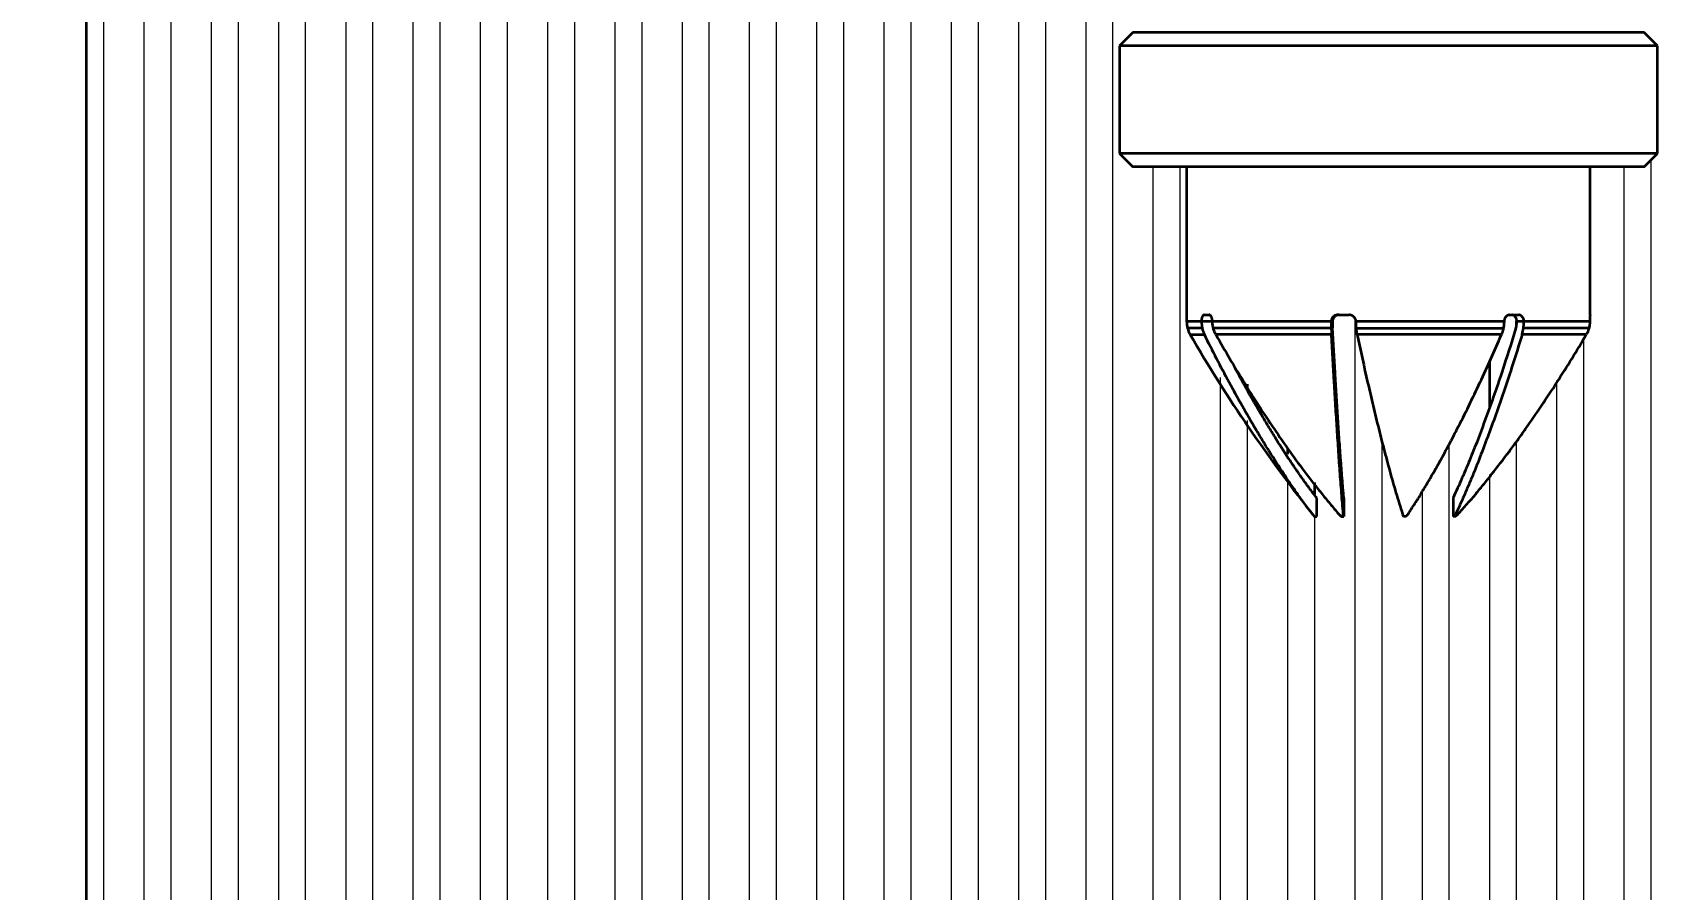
# Model space of a CAD drawing. Header units: millimetres. Extents: x 101 to 1819, y 134 to 1482.
# Drawn here: x 279.7 to 400.5, y 1162.1 to 1225.8 of the extents above; entities that cross this region are included whole.
import ezdxf

# ---------------------------------------------------------------- set-up
doc = ezdxf.new("R2010")
doc.units = ezdxf.units.MM
doc.layers.add('1', color=7, linetype='Continuous', lineweight=18)
doc.layers.add('尺寸线层', color=3, linetype='Continuous', lineweight=18)
doc.styles.add('HZ', font='', dxfattribs={"width": 0.8})
doc.styles.get('HZ').set_extended_font_data('宋体')
doc.dimstyles.new('JP20', dxfattribs={"dimtxt": 20, "dimasz": 18, "dimexe": 0.18, "dimexo": 0.0625, "dimgap": 0.09, "dimtad": 1, "dimdec": 1, "dimzin": 12, "dimdsep": 46, "dimtxsty": 'HZ', "dimcen": 0.09, "dimdle": 36, "dimclrd": 136, "dimclre": 4, "dimclrt": 6, "dimadec": 0, "dimazin": 0, "dimtfac": 1, "dimtdec": 1, "dimtmove": 0, "dimatfit": 3, "dimfxl": 1, "dimtolj": 1, "dimarcsym": 0})

# ---------------------------------------------------------------- blocks, each defined once
blk = doc.blocks.new('*X10')
at = {"layer": 'Defpoints', "color": 0}
for p in [(391.99, 1350.1), (123.92, 893.1), (310.86, 893.1)]:
    blk.add_point(p, dxfattribs=at)
at = {"layer": '尺寸线层', "color": 4, "linetype": 'Continuous', "lineweight": -2}
for p, q in [((391.93, 1350.1), (123.74, 1350.1)), ((310.79, 893.1), (123.74, 893.1))]:
    blk.add_line(p, q, dxfattribs=at)
at = {"layer": '尺寸线层', "color": 136, "linetype": 'Continuous', "lineweight": -2}
blk.add_line((123.92, 1332.1), (123.92, 911.1), dxfattribs=at)
at = {"layer": '尺寸线层', "color": 136}
for points in [[(126.92, 1332.1), (120.92, 1332.1), (123.92, 1350.1)], [(120.92, 911.1), (126.92, 911.1), (123.92, 893.1)]]:
    blk.add_solid(points, dxfattribs=at)
at = {"layer": '尺寸线层', "color": 6, "insert": (113.83, 1121.6), "char_height": 20, "attachment_point": 5, "rotation": 90, "style": 'HZ', "bg_fill": 3, "box_fill_scale": 1.1, "bg_fill_color": 256, "bg_fill_true_color": 13158600, "bg_fill_transparency": 0}
blk.add_mtext('\\A1;457', dxfattribs=at)
blk = doc.blocks.new('*X12')
at = {"layer": 'Defpoints', "color": 0}
for p in [(167.38, 1339.2), (299.72, 1339.2), (270.45, 925.1)]:
    blk.add_point(p, dxfattribs=at)
at = {"layer": '尺寸线层', "color": 4, "linetype": 'Continuous', "lineweight": -2}
for p, q in [((299.66, 1339.2), (167.2, 1339.2)), ((270.39, 925.1), (167.2, 925.1))]:
    blk.add_line(p, q, dxfattribs=at)
at = {"layer": '尺寸线层', "color": 136, "linetype": 'Continuous', "lineweight": -2}
blk.add_line((167.38, 943.1), (167.38, 1321.2), dxfattribs=at)
at = {"layer": '尺寸线层', "color": 136}
for points in [[(170.38, 1321.2), (164.38, 1321.2), (167.38, 1339.2)], [(164.38, 943.1), (170.38, 943.1), (167.38, 925.1)]]:
    blk.add_solid(points, dxfattribs=at)
at = {"layer": '尺寸线层', "color": 6, "insert": (157.29, 1132.15), "char_height": 20, "attachment_point": 5, "rotation": 90, "style": 'HZ', "bg_fill": 3, "box_fill_scale": 1.1, "bg_fill_color": 256, "bg_fill_true_color": 13158600, "bg_fill_transparency": 0}
blk.add_mtext('\\A1;414', dxfattribs=at)

msp = doc.modelspace()

# ---------------------------------------------------------------- linework, layer by layer
at = {"layer": '1', "color": 0, "linetype": 'Continuous', "lineweight": 15}
for p, q in [((284.99, 1298.09), (284.99, 1007.45)), ((287.99, 1298.09), (287.99, 1007.92)), ((289.99, 1298.09), (289.99, 1008.18)), ((292.99, 1298.09), (292.99, 1008.48)), ((294.99, 1298.09), (294.99, 1008.64)), ((297.99, 1298.09), (297.99, 1008.78)), ((299.99, 1298.09), (299.99, 1008.83)), ((302.99, 1298.09), (302.99, 1008.8)), ((304.99, 1298.09), (304.99, 1008.74)), ((307.99, 1298.09), (307.99, 1008.54)), ((309.99, 1298.09), (309.99, 1008.36)), ((329.99, 1298.1), (329.99, 1004.08)), ((332.99, 1298.09), (332.99, 1003.03)), ((334.99, 1298.09), (334.99, 1002.27)), ((337.99, 1298.09), (337.99, 1001.03)), ((339.99, 1298.09), (339.99, 1000.14)), ((342.99, 1298.09), (342.99, 998.74)), ((344.99, 1298.09), (344.99, 997.75)), ((347.99, 1298.09), (347.99, 996.19)), ((327.99, 1296.46), (327.99, 1004.72)), ((324.99, 1291.76), (324.99, 1005.58)), ((322.99, 1288.57), (322.99, 1006.11)), ((312.99, 1282.7), (312.99, 1008.01)), ((314.99, 1280.72), (314.99, 1007.71)), ((319.99, 1280.87), (319.99, 1006.79)), ((317.99, 1280.16), (317.99, 1007.2)), ((349.99, 1247.97), (349.99, 995.12)), ((352.99, 1240.07), (352.99, 993.44)), ((354.99, 1236.86), (354.99, 1102.92)), ((357.99, 1233.24), (357.99, 1102.92)), ((359.99, 1231.34), (359.99, 1102.92)), ((399.99, 1216.29), (399.99, 1102.92)), ((362.99, 1215.79), (362.99, 1102.92)), ((364.99, 1215.79), (364.99, 1102.92)), ((397.99, 1215.79), (397.99, 1102.92)), ((377.99, 1204.36), (377.99, 1130.8)), ((394.99, 1203.02), (394.99, 1130.8)), ((367.99, 1200.13), (367.99, 1102.92)), ((392.99, 1199.91), (392.99, 1130.8)), ((369.99, 1196.94), (369.99, 1102.92)), ((379.99, 1195.49), (379.99, 1130.8)), ((384.99, 1195.26), (384.99, 1130.8)), ((389.99, 1195.45), (389.99, 1130.8)), ((372.99, 1192.52), (372.99, 1130.8)), ((387.99, 1192.93), (387.99, 1130.8)), ((382.99, 1191.81), (382.99, 1130.8)), ((374.99, 1189.79), (374.99, 1130.8))]:
    msp.add_line(p, q, dxfattribs=at)
at = {"layer": '1', "color": 0, "linetype": 'Continuous', "lineweight": 35}
for p, q in [((361.49, 1225.8), (360.49, 1224.8)), ((360.49, 1224.8), (360.49, 1216.8)), ((400.49, 1224.8), (360.49, 1224.8)), ((399.49, 1225.8), (361.49, 1225.8)), ((400.49, 1224.8), (399.49, 1225.8)), ((400.49, 1216.8), (400.49, 1224.8)), ((360.49, 1216.8), (361.49, 1215.8)), ((400.49, 1216.8), (360.49, 1216.8)), ((399.49, 1215.8), (400.49, 1216.8)), ((399.49, 1215.8), (361.49, 1215.8)), ((365.49, 1215.8), (365.49, 1204.33)), ((395.49, 1204.8), (395.49, 1215.8)), ((365.49, 1204.33), (366.59, 1204.33)), ((367.41, 1204.3), (366.59, 1204.3)), ((366.79, 1204.8), (367.17, 1204.8)), ((367.41, 1204.33), (376.24, 1204.33)), ((376.33, 1204.3), (376.24, 1204.3)), ((376.73, 1204.8), (377.58, 1204.8)), ((378.08, 1204.33), (389.08, 1204.33)), ((389.49, 1204.8), (390.18, 1204.8)), ((389.99, 1204.36), (389.99, 1203.92)), ((390.56, 1204.3), (390.04, 1204.3)), ((390.56, 1204.33), (395.46, 1204.33)), ((395.49, 1204.8), (395.48, 1204.8)), ((366.65, 1203.8), (365.58, 1203.8)), ((365.76, 1203.33), (366.82, 1203.33)), ((376.24, 1203.8), (367.48, 1203.8)), ((376.26, 1203.33), (367.67, 1203.33)), ((378.1, 1203.8), (389.03, 1203.8)), ((388.89, 1203.33), (378.17, 1203.33)), ((395.19, 1203.33), (390.42, 1203.33)), ((395.38, 1203.8), (390.52, 1203.8)), ((387.99, 1201.41), (387.99, 1197.97)), ((369.99, 1199.64), (369.99, 1199.33)), ((372.99, 1194.9), (372.99, 1194.45)), ((374.99, 1192.34), (374.99, 1191.45)), ((375.16, 1189.8), (375.16, 1191.19)), ((377.17, 1191.19), (377.17, 1189.8)), ((385.29, 1191.19), (385.29, 1189.8)), ((374.99, 1189.8), (375.16, 1189.8)), ((376.97, 1189.8), (377.17, 1189.8)), ((381.82, 1189.8), (381.6, 1189.8)), ((385.49, 1189.8), (385.29, 1189.8))]:
    msp.add_line(p, q, dxfattribs=at)
for centre, radius, start, end in [((367.49, 1204.33), 2, 180, 210.0747), ((461.99, 1259.05), 111.2, 210.0747, 218.5227)]:
    msp.add_arc(centre, radius, start, end, dxfattribs=at)
for points, knots in [([(366.79, 1204.8), (366.78, 1204.8), (366.76, 1204.79), (366.75, 1204.78), (366.74, 1204.78), (366.73, 1204.77), (366.72, 1204.77), (366.7, 1204.75), (366.69, 1204.74), (366.68, 1204.71), (366.67, 1204.7), (366.66, 1204.68), (366.66, 1204.67), (366.64, 1204.64), (366.64, 1204.62), (366.62, 1204.58), (366.62, 1204.57), (366.62, 1204.54), (366.61, 1204.53), (366.6, 1204.48), (366.6, 1204.45), (366.6, 1204.41), (366.59, 1204.39), (366.59, 1204.36), (366.59, 1204.35), (366.59, 1204.33)], [0, 0, 0, 0, 0.0676524, 0.0676524, 0.1014785, 0.1014785, 0.1353047, 0.1353047, 0.2029571, 0.2029571, 0.2367832, 0.2367832, 0.2706094, 0.2706094, 0.3382618, 0.3382618, 0.3720879, 0.3720879, 0.4059141, 0.4059141, 0.4735665, 0.4735665, 0.5073926, 0.5073926, 0.5412188, 0.5412188, 0.5412188, 0.5412188]), ([(366.59, 1204.3), (366.59, 1204.21), (366.6, 1204.13), (366.62, 1203.96), (366.63, 1203.88), (366.66, 1203.75), (366.67, 1203.71), (366.69, 1203.65), (366.7, 1203.63), (366.71, 1203.59), (366.72, 1203.57), (366.75, 1203.48), (366.78, 1203.4), (366.82, 1203.33)], [0, 0, 0, 0, 0.250594, 0.250594, 0.501187, 0.501187, 0.626484, 0.626484, 0.689133, 0.689133, 0.751781, 0.751781, 1.002375, 1.002375, 1.002375, 1.002375]), ([(367.41, 1204.33), (367.41, 1204.36), (367.41, 1204.39), (367.4, 1204.44), (367.4, 1204.45), (367.39, 1204.48), (367.39, 1204.5), (367.38, 1204.54), (367.37, 1204.57), (367.36, 1204.6), (367.35, 1204.62), (367.34, 1204.64), (367.34, 1204.65), (367.32, 1204.68), (367.31, 1204.7), (367.29, 1204.73), (367.28, 1204.73), (367.27, 1204.75), (367.26, 1204.76), (367.24, 1204.77), (367.23, 1204.78), (367.21, 1204.79), (367.2, 1204.79), (367.18, 1204.79), (367.18, 1204.8), (367.17, 1204.8)], [0, 0, 0, 0, 0.0704987, 0.0704987, 0.105748, 0.105748, 0.1409973, 0.1409973, 0.211496, 0.211496, 0.2467453, 0.2467453, 0.2819947, 0.2819947, 0.3524933, 0.3524933, 0.3877426, 0.3877426, 0.422992, 0.422992, 0.4934906, 0.4934906, 0.52874, 0.52874, 0.5639893, 0.5639893, 0.5639893, 0.5639893]), ([(367.67, 1203.33), (367.63, 1203.4), (367.56, 1203.55), (367.5, 1203.71), (367.47, 1203.83), (367.46, 1203.87), (367.45, 1203.94), (367.44, 1203.96), (367.44, 1204), (367.43, 1204.02), (367.42, 1204.13), (367.41, 1204.21), (367.41, 1204.3)], [0, 0, 0, 0, 0.253069, 0.506138, 0.506138, 0.632672, 0.632672, 0.695939, 0.695939, 0.759207, 0.759207, 1.012275, 1.012275, 1.012275, 1.012275]), ([(376.73, 1204.8), (376.69, 1204.8), (376.66, 1204.79), (376.62, 1204.78), (376.61, 1204.78), (376.58, 1204.77), (376.56, 1204.77), (376.52, 1204.75), (376.49, 1204.74), (376.45, 1204.71), (376.44, 1204.7), (376.42, 1204.68), (376.4, 1204.67), (376.37, 1204.64), (376.35, 1204.62), (376.32, 1204.58), (376.31, 1204.57), (376.3, 1204.54), (376.29, 1204.53), (376.27, 1204.48), (376.26, 1204.45), (376.25, 1204.41), (376.25, 1204.39), (376.24, 1204.36), (376.24, 1204.35), (376.24, 1204.33)], [0, 0, 0, 0, 0.0928188, 0.0928188, 0.1392282, 0.1392282, 0.1856375, 0.1856375, 0.2784563, 0.2784563, 0.3248657, 0.3248657, 0.3712751, 0.3712751, 0.4640939, 0.4640939, 0.5105032, 0.5105032, 0.5569126, 0.5569126, 0.6497314, 0.6497314, 0.6961408, 0.6961408, 0.7425502, 0.7425502, 0.7425502, 0.7425502]), ([(376.24, 1204.3), (376.24, 1204.21), (376.24, 1204.13), (376.24, 1203.96), (376.24, 1203.88), (376.24, 1203.75), (376.24, 1203.71), (376.25, 1203.65), (376.25, 1203.63), (376.25, 1203.59), (376.25, 1203.57), (376.25, 1203.48), (376.26, 1203.4), (376.26, 1203.33)], [0, 0, 0, 0, 0.2419992, 0.2419992, 0.4839984, 0.4839984, 0.604998, 0.604998, 0.6654978, 0.6654978, 0.7259976, 0.7259976, 0.9679968, 0.9679968, 0.9679968, 0.9679968]), ([(376.82, 1204.8), (376.79, 1204.8), (376.76, 1204.79), (376.71, 1204.78), (376.7, 1204.78), (376.67, 1204.77), (376.65, 1204.77), (376.61, 1204.75), (376.58, 1204.74), (376.55, 1204.71), (376.53, 1204.7), (376.51, 1204.68), (376.5, 1204.67), (376.46, 1204.64), (376.44, 1204.62), (376.42, 1204.58), (376.41, 1204.57), (376.39, 1204.54), (376.38, 1204.53), (376.36, 1204.48), (376.35, 1204.45), (376.34, 1204.41), (376.34, 1204.39), (376.33, 1204.36), (376.33, 1204.35), (376.33, 1204.33)], [0, 0, 0, 0, 0.0927602, 0.0927602, 0.1391403, 0.1391403, 0.1855204, 0.1855204, 0.2782805, 0.2782805, 0.3246606, 0.3246606, 0.3710407, 0.3710407, 0.4638009, 0.4638009, 0.510181, 0.510181, 0.5565611, 0.5565611, 0.6493213, 0.6493213, 0.6957014, 0.6957014, 0.7420815, 0.7420815, 0.7420815, 0.7420815]), ([(376.33, 1204.3), (376.33, 1204.25), (376.33, 1204.17), (376.33, 1204.09), (376.33, 1204.03), (376.33, 1204.02), (376.33, 1203.98), (376.34, 1203.96), (376.34, 1203.9), (376.34, 1203.86), (376.34, 1203.83)], [0, 0, 0, 0, 0.1166645, 0.233329, 0.233329, 0.2916612, 0.2916612, 0.3499934, 0.3499934, 0.4666579, 0.4666579, 0.4666579, 0.4666579]), ([(378.08, 1204.33), (378.07, 1204.36), (378.07, 1204.39), (378.06, 1204.44), (378.05, 1204.45), (378.04, 1204.48), (378.04, 1204.5), (378.01, 1204.54), (378, 1204.57), (377.97, 1204.6), (377.96, 1204.62), (377.94, 1204.64), (377.93, 1204.65), (377.89, 1204.68), (377.87, 1204.7), (377.83, 1204.73), (377.82, 1204.73), (377.79, 1204.75), (377.77, 1204.76), (377.73, 1204.77), (377.7, 1204.78), (377.66, 1204.79), (377.64, 1204.79), (377.61, 1204.79), (377.59, 1204.8), (377.58, 1204.8)], [0, 0, 0, 0, 0.0937812, 0.0937812, 0.1406718, 0.1406718, 0.1875624, 0.1875624, 0.2813436, 0.2813436, 0.3282342, 0.3282342, 0.3751248, 0.3751248, 0.468906, 0.468906, 0.5157966, 0.5157966, 0.5626872, 0.5626872, 0.6564684, 0.6564684, 0.7033589, 0.7033589, 0.7502495, 0.7502495, 0.7502495, 0.7502495]), ([(378.17, 1203.33), (378.16, 1203.4), (378.13, 1203.55), (378.11, 1203.71), (378.1, 1203.83), (378.1, 1203.87), (378.09, 1203.94), (378.09, 1203.96), (378.09, 1204), (378.09, 1204.02), (378.08, 1204.13), (378.08, 1204.21), (378.08, 1204.3)], [0, 0, 0, 0, 0.2434656, 0.4869312, 0.4869312, 0.608664, 0.608664, 0.6695304, 0.6695304, 0.7303968, 0.7303968, 0.9738624, 0.9738624, 0.9738624, 0.9738624]), ([(389.08, 1204.3), (389.08, 1204.21), (389.08, 1204.13), (389.06, 1203.96), (389.05, 1203.88), (389.02, 1203.75), (389.01, 1203.71), (389, 1203.65), (388.99, 1203.63), (388.98, 1203.59), (388.97, 1203.57), (388.94, 1203.48), (388.92, 1203.4), (388.89, 1203.33)], [0, 0, 0, 0, 0.2484481, 0.2484481, 0.4968961, 0.4968961, 0.6211202, 0.6211202, 0.6832322, 0.6832322, 0.7453442, 0.7453442, 0.9937923, 0.9937923, 0.9937923, 0.9937923]), ([(389.49, 1204.8), (389.47, 1204.8), (389.44, 1204.79), (389.41, 1204.78), (389.39, 1204.78), (389.37, 1204.77), (389.36, 1204.77), (389.32, 1204.75), (389.3, 1204.74), (389.27, 1204.71), (389.26, 1204.7), (389.24, 1204.68), (389.23, 1204.67), (389.2, 1204.64), (389.18, 1204.62), (389.16, 1204.58), (389.15, 1204.57), (389.14, 1204.54), (389.13, 1204.53), (389.11, 1204.48), (389.1, 1204.45), (389.09, 1204.41), (389.09, 1204.39), (389.09, 1204.36), (389.09, 1204.35), (389.08, 1204.33)], [0, 0, 0, 0, 0.0852344, 0.0852344, 0.1278515, 0.1278515, 0.1704687, 0.1704687, 0.2557031, 0.2557031, 0.2983203, 0.2983203, 0.3409375, 0.3409375, 0.4261718, 0.4261718, 0.468789, 0.468789, 0.5114062, 0.5114062, 0.5966406, 0.5966406, 0.6392577, 0.6392577, 0.6818749, 0.6818749, 0.6818749, 0.6818749]), ([(390.04, 1204.33), (390.03, 1204.36), (390.03, 1204.39), (390.02, 1204.44), (390.02, 1204.45), (390.01, 1204.48), (390, 1204.5), (389.99, 1204.54), (389.98, 1204.57), (389.96, 1204.6), (389.95, 1204.62), (389.93, 1204.64), (389.92, 1204.65), (389.9, 1204.68), (389.88, 1204.7), (389.85, 1204.73), (389.84, 1204.73), (389.82, 1204.75), (389.81, 1204.76), (389.77, 1204.77), (389.75, 1204.78), (389.72, 1204.79), (389.71, 1204.79), (389.68, 1204.79), (389.67, 1204.8), (389.66, 1204.8)], [0, 0, 0, 0, 0.0824177, 0.0824177, 0.1236265, 0.1236265, 0.1648354, 0.1648354, 0.2472531, 0.2472531, 0.2884619, 0.2884619, 0.3296707, 0.3296707, 0.4120884, 0.4120884, 0.4532973, 0.4532973, 0.4945061, 0.4945061, 0.5769238, 0.5769238, 0.6181326, 0.6181326, 0.6593415, 0.6593415, 0.6593415, 0.6593415]), ([(389.97, 1203.83), (389.98, 1203.86), (390, 1203.94), (390.01, 1204.01), (390.02, 1204.07), (390.02, 1204.09), (390.03, 1204.13), (390.03, 1204.15), (390.03, 1204.21), (390.03, 1204.25), (390.04, 1204.3)], [0, 0, 0, 0, 0.1182995, 0.236599, 0.236599, 0.2957487, 0.2957487, 0.3548985, 0.3548985, 0.473198, 0.473198, 0.473198, 0.473198]), ([(390.56, 1204.33), (390.56, 1204.36), (390.55, 1204.39), (390.55, 1204.44), (390.54, 1204.45), (390.53, 1204.48), (390.53, 1204.5), (390.51, 1204.54), (390.5, 1204.57), (390.48, 1204.6), (390.47, 1204.62), (390.46, 1204.64), (390.45, 1204.65), (390.42, 1204.68), (390.4, 1204.7), (390.37, 1204.73), (390.36, 1204.73), (390.34, 1204.75), (390.33, 1204.76), (390.3, 1204.77), (390.27, 1204.78), (390.24, 1204.79), (390.23, 1204.79), (390.2, 1204.79), (390.19, 1204.8), (390.18, 1204.8)], [0, 0, 0, 0, 0.0827258, 0.0827258, 0.1240887, 0.1240887, 0.1654516, 0.1654516, 0.2481774, 0.2481774, 0.2895404, 0.2895404, 0.3309033, 0.3309033, 0.4136291, 0.4136291, 0.454992, 0.454992, 0.4963549, 0.4963549, 0.5790807, 0.5790807, 0.6204436, 0.6204436, 0.6618065, 0.6618065, 0.6618065, 0.6618065]), ([(390.42, 1203.33), (390.44, 1203.4), (390.48, 1203.55), (390.51, 1203.71), (390.53, 1203.83), (390.53, 1203.87), (390.54, 1203.94), (390.54, 1203.96), (390.55, 1204), (390.55, 1204.02), (390.56, 1204.13), (390.56, 1204.21), (390.56, 1204.3)], [0, 0, 0, 0, 0.2452515, 0.490503, 0.490503, 0.6131287, 0.6131287, 0.6744416, 0.6744416, 0.7357545, 0.7357545, 0.9810059, 0.9810059, 0.9810059, 0.9810059]), ([(395.46, 1204.3), (395.46, 1204.21), (395.45, 1204.13), (395.43, 1203.96), (395.41, 1203.88), (395.37, 1203.75), (395.36, 1203.71), (395.34, 1203.65), (395.33, 1203.63), (395.32, 1203.59), (395.31, 1203.57), (395.27, 1203.48), (395.23, 1203.4), (395.19, 1203.33)], [0, 0, 0, 0, 0.253998, 0.253998, 0.507996, 0.507996, 0.634995, 0.634995, 0.698494, 0.698494, 0.761993, 0.761993, 1.015991, 1.015991, 1.015991, 1.015991]), ([(395.48, 1204.8), (395.48, 1204.8), (395.48, 1204.79), (395.48, 1204.78), (395.48, 1204.78), (395.48, 1204.77), (395.48, 1204.77), (395.47, 1204.75), (395.47, 1204.74), (395.47, 1204.71), (395.47, 1204.7), (395.47, 1204.68), (395.47, 1204.67), (395.47, 1204.64), (395.47, 1204.62), (395.46, 1204.58), (395.46, 1204.57), (395.46, 1204.54), (395.46, 1204.53), (395.46, 1204.48), (395.46, 1204.45), (395.46, 1204.41), (395.46, 1204.39), (395.46, 1204.36), (395.46, 1204.35), (395.46, 1204.33)], [0, 0, 0, 0, 0.0583308, 0.0583308, 0.0874962, 0.0874962, 0.1166616, 0.1166616, 0.1749924, 0.1749924, 0.2041578, 0.2041578, 0.2333232, 0.2333232, 0.2916541, 0.2916541, 0.3208195, 0.3208195, 0.3499849, 0.3499849, 0.4083157, 0.4083157, 0.4374811, 0.4374811, 0.4666465, 0.4666465, 0.4666465, 0.4666465]), ([(374.99, 1189.8), (374.79, 1190.05), (374.59, 1190.31), (374.21, 1190.83), (374.01, 1191.09), (373.64, 1191.62), (373.45, 1191.89), (373.08, 1192.43), (372.9, 1192.7), (372.36, 1193.52), (372, 1194.07), (371.48, 1194.9), (371.3, 1195.18), (370.96, 1195.75), (370.79, 1196.03), (370.28, 1196.88), (369.95, 1197.45), (369.3, 1198.61), (368.97, 1199.19), (368.02, 1200.94), (367.41, 1202.13), (366.82, 1203.33)], [0, 0, 0, 0, 0.989474, 0.989474, 1.978948, 1.978948, 2.968422, 2.968422, 3.957896, 3.957896, 5.936844, 5.936844, 6.926318, 6.926318, 7.915792, 7.915792, 9.894741, 9.894741, 11.873689, 11.873689, 15.831585, 15.831585, 15.831585, 15.831585]), ([(367.67, 1203.33), (368.35, 1202.12), (369.05, 1200.94), (370.13, 1199.18), (370.49, 1198.6), (371.23, 1197.45), (371.61, 1196.88), (372.38, 1195.75), (372.77, 1195.19), (373.56, 1194.07), (373.97, 1193.52), (374.59, 1192.7), (374.79, 1192.43), (375.22, 1191.89), (375.43, 1191.63), (375.86, 1191.1), (376.08, 1190.83), (376.52, 1190.31), (376.74, 1190.05), (376.97, 1189.8)], [0, 0, 0, 0, 4.112046, 4.112046, 6.168069, 6.168069, 8.224092, 8.224092, 10.280115, 10.280115, 12.336138, 12.336138, 13.364149, 13.364149, 14.392161, 14.392161, 15.420172, 15.420172, 16.448184, 16.448184, 16.448184, 16.448184]), ([(377.15, 1189.8), (377.13, 1190.05), (377.1, 1190.31), (377.06, 1190.83), (377.04, 1191.09), (377, 1191.62), (376.98, 1191.89), (376.94, 1192.43), (376.92, 1192.7), (376.86, 1193.52), (376.82, 1194.07), (376.77, 1194.9), (376.75, 1195.18), (376.71, 1195.75), (376.69, 1196.03), (376.64, 1196.88), (376.6, 1197.45), (376.53, 1198.61), (376.49, 1199.19), (376.39, 1200.94), (376.33, 1202.13), (376.26, 1203.33)], [0, 0, 0, 0, 0.847621, 0.847621, 1.695242, 1.695242, 2.542863, 2.542863, 3.390484, 3.390484, 5.085725, 5.085725, 5.933346, 5.933346, 6.780967, 6.780967, 8.476209, 8.476209, 10.171451, 10.171451, 13.561934, 13.561934, 13.561934, 13.561934]), ([(377.17, 1191.19), (377.15, 1191.43), (377.13, 1191.67), (377.09, 1192.16), (377.07, 1192.4), (377.03, 1192.9), (377.01, 1193.15), (376.97, 1193.65), (376.96, 1193.9), (376.9, 1194.67), (376.86, 1195.19), (376.81, 1195.97), (376.79, 1196.23), (376.76, 1196.76), (376.74, 1197.02), (376.69, 1197.81), (376.66, 1198.35), (376.59, 1199.43), (376.56, 1199.97), (376.46, 1201.6), (376.4, 1202.71), (376.34, 1203.83)], [0, 0, 0, 0, 0.791558, 0.791558, 1.583116, 1.583116, 2.374673, 2.374673, 3.166231, 3.166231, 4.749347, 4.749347, 5.540905, 5.540905, 6.332463, 6.332463, 7.915578, 7.915578, 9.498694, 9.498694, 12.664925, 12.664925, 12.664925, 12.664925]), ([(378.17, 1203.33), (378.42, 1202.12), (378.68, 1200.94), (379.08, 1199.18), (379.21, 1198.6), (379.49, 1197.45), (379.63, 1196.88), (379.91, 1195.75), (380.05, 1195.19), (380.35, 1194.07), (380.5, 1193.52), (380.72, 1192.7), (380.8, 1192.43), (380.95, 1191.89), (381.03, 1191.63), (381.19, 1191.1), (381.27, 1190.83), (381.43, 1190.31), (381.52, 1190.05), (381.6, 1189.8)], [0, 0, 0, 0, 3.491516, 3.491516, 5.237275, 5.237275, 6.983033, 6.983033, 8.728791, 8.728791, 10.474549, 10.474549, 11.347428, 11.347428, 12.220307, 12.220307, 13.093186, 13.093186, 13.966065, 13.966065, 13.966065, 13.966065]), ([(381.82, 1189.8), (381.99, 1190.05), (382.16, 1190.31), (382.5, 1190.83), (382.66, 1191.09), (382.99, 1191.62), (383.15, 1191.89), (383.47, 1192.43), (383.63, 1192.7), (384.1, 1193.52), (384.41, 1194.07), (384.86, 1194.9), (385.01, 1195.18), (385.31, 1195.75), (385.45, 1196.03), (385.89, 1196.88), (386.18, 1197.45), (386.74, 1198.61), (387.02, 1199.19), (387.84, 1200.94), (388.37, 1202.13), (388.89, 1203.33)], [0, 0, 0, 0, 0.955325, 0.955325, 1.910651, 1.910651, 2.865976, 2.865976, 3.821301, 3.821301, 5.731952, 5.731952, 6.687277, 6.687277, 7.642603, 7.642603, 9.553253, 9.553253, 11.463904, 11.463904, 15.285205, 15.285205, 15.285205, 15.285205]), ([(389.97, 1203.83), (389.62, 1202.71), (389.27, 1201.6), (388.73, 1199.96), (388.54, 1199.42), (388.17, 1198.35), (387.98, 1197.81), (387.59, 1196.76), (387.4, 1196.23), (387, 1195.19), (386.8, 1194.68), (386.49, 1193.91), (386.38, 1193.66), (386.17, 1193.15), (386.06, 1192.9), (385.85, 1192.41), (385.74, 1192.16), (385.52, 1191.67), (385.4, 1191.43), (385.29, 1191.19)], [0, 0, 0, 0, 3.371564, 3.371564, 5.057346, 5.057346, 6.743128, 6.743128, 8.42891, 8.42891, 10.114692, 10.114692, 10.957583, 10.957583, 11.800474, 11.800474, 12.643365, 12.643365, 13.486256, 13.486256, 13.486256, 13.486256]), ([(390.42, 1203.33), (390.05, 1202.12), (389.68, 1200.94), (389.09, 1199.18), (388.9, 1198.6), (388.49, 1197.45), (388.29, 1196.88), (387.87, 1195.75), (387.66, 1195.19), (387.23, 1194.07), (387.02, 1193.52), (386.68, 1192.7), (386.57, 1192.43), (386.34, 1191.89), (386.23, 1191.63), (386, 1191.1), (385.88, 1190.83), (385.64, 1190.31), (385.52, 1190.05), (385.39, 1189.8)], [0, 0, 0, 0, 3.611965, 3.611965, 5.417947, 5.417947, 7.223929, 7.223929, 9.029912, 9.029912, 10.835894, 10.835894, 11.738885, 11.738885, 12.641876, 12.641876, 13.544867, 13.544867, 14.447858, 14.447858, 14.447858, 14.447858]), ([(385.49, 1189.8), (385.73, 1190.05), (385.96, 1190.31), (386.42, 1190.83), (386.65, 1191.09), (387.1, 1191.62), (387.32, 1191.89), (387.76, 1192.43), (387.97, 1192.7), (388.62, 1193.52), (389.04, 1194.07), (389.66, 1194.9), (389.87, 1195.18), (390.28, 1195.75), (390.48, 1196.03), (391.08, 1196.88), (391.47, 1197.45), (392.25, 1198.61), (392.63, 1199.19), (393.76, 1200.94), (394.48, 1202.13), (395.19, 1203.33)], [0, 0, 0, 0, 1.04226, 1.04226, 2.08452, 2.08452, 3.126779, 3.126779, 4.169039, 4.169039, 6.253559, 6.253559, 7.295819, 7.295819, 8.338078, 8.338078, 10.422598, 10.422598, 12.507118, 12.507118, 16.676157, 16.676157, 16.676157, 16.676157]), ([(375.16, 1191.19), (374.97, 1191.43), (374.79, 1191.67), (374.43, 1192.16), (374.25, 1192.4), (373.9, 1192.9), (373.73, 1193.15), (373.39, 1193.65), (373.22, 1193.9), (372.71, 1194.67), (372.38, 1195.19), (371.9, 1195.97), (371.73, 1196.23), (371.41, 1196.76), (371.26, 1197.02), (370.78, 1197.81), (370.48, 1198.35), (369.87, 1199.43), (369.57, 1199.97), (369.21, 1200.63), (369.14, 1200.76), (369.08, 1200.88)], [0, 0, 0, 0, 0.920118, 0.920118, 1.840235, 1.840235, 2.760353, 2.760353, 3.680471, 3.680471, 5.520706, 5.520706, 6.440824, 6.440824, 7.360942, 7.360942, 9.201177, 9.201177, 11.041412, 11.041412, 11.452015, 11.452015, 11.452015, 11.452015])]:
    msp.add_open_spline(points, degree=3, knots=knots, dxfattribs=at)
for points in [[(366.59, 1204.33), (366.59, 1204.32), (366.59, 1204.31), (366.59, 1204.3)], [(367.41, 1204.3), (367.41, 1204.31), (367.41, 1204.32), (367.41, 1204.33)], [(376.24, 1204.33), (376.24, 1204.32), (376.24, 1204.31), (376.24, 1204.3)], [(376.33, 1204.33), (376.33, 1204.32), (376.33, 1204.31), (376.33, 1204.3)], [(378.08, 1204.3), (378.08, 1204.31), (378.08, 1204.32), (378.08, 1204.33)], [(389.08, 1204.33), (389.08, 1204.32), (389.08, 1204.31), (389.08, 1204.3)], [(390.04, 1204.3), (390.04, 1204.31), (390.04, 1204.32), (390.04, 1204.33)], [(390.56, 1204.3), (390.56, 1204.31), (390.56, 1204.32), (390.56, 1204.33)], [(395.46, 1204.33), (395.46, 1204.32), (395.46, 1204.31), (395.46, 1204.3)]]:
    msp.add_open_spline(points, degree=3, dxfattribs=at)

# ---------------------------------------------------------------- next in the draw order: dimensions: what is measured, and where the dimension line sits
at = {"layer": '尺寸线层', "color": 0}
dim = msp.add_linear_dim(base=(123.92, 893.1), p1=(391.99, 1350.1), p2=(310.86, 893.1), angle=90, dimstyle='JP20', override={"dimscale": 1, "dimsah": 1, "dimtfill": 1, "dimtzin": 8}, dxfattribs=at)
dim.commit()
dim.dimension.update_dxf_attribs({"geometry": '*X10', "text_midpoint": (113.83, 1121.6)})

# ---------------------------------------------------------------- next in the draw order: dimensions: what is measured, and where the dimension line sits
dim = msp.add_linear_dim(base=(167.38, 1339.2), p1=(270.45, 925.1), p2=(299.72, 1339.2), angle=90, dimstyle='JP20', override={"dimscale": 1, "dimdec": 0, "dimsah": 1, "dimtfill": 1, "dimtzin": 8}, dxfattribs=at)
dim.commit()
dim.dimension.update_dxf_attribs({"geometry": '*X12', "text_midpoint": (157.29, 1132.15)})

# ---------------------------------------------------------------- next in the draw order: linework, layer by layer
at = {"layer": '1', "color": 0, "linetype": 'Continuous', "lineweight": 35}
msp.add_line((283.69, 1298.09), (283.69, 926.74), dxfattribs=at)

doc.saveas('drawing.dxf')
